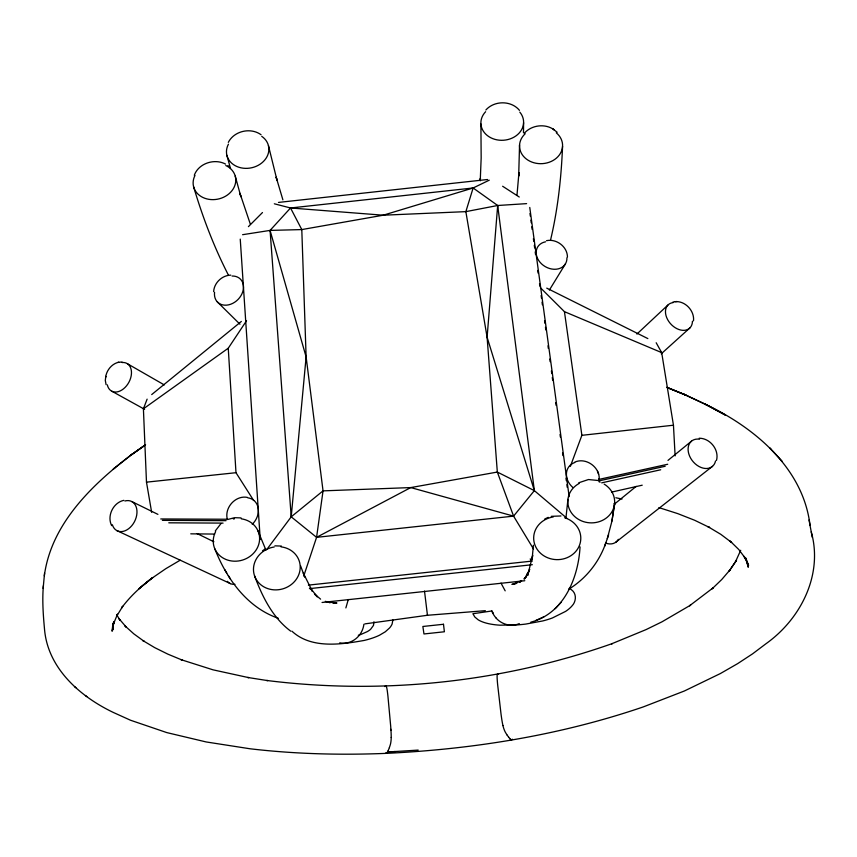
<?xml version="1.0" encoding="UTF-8"?>
<svg xmlns="http://www.w3.org/2000/svg" width="857" height="857" viewBox="0 0 857 857"><rect width="100%" height="100%" fill="white"/><g stroke="black" fill="none" stroke-linecap="round" stroke-linejoin="round"><path stroke-width="1.29" d="M113.006 623.639L112.985 629.841L112.985 624.571M523.488 132.856L523.595 122.744M519.546 144.94L518.678 176.146L518.946 172.643L516.996 195.053M392.881 619.943L392.12 623.992A59.347 22.068 -4.7 0 1 389.549 627.977L385.275 631.802L379.597 635.166A44.05 16.326 -4.9 0 1 372.516 638.058A45.421 16.84 -4.9 0 1 364.268 640.425C340.583 644.614 311.037 648.942 291.894 631.159M480.274 180.066L481.163 158.009L480.906 123.944M693.506 320.85C694.748 310.105 683.704 299.189 672.906 302.071M112.92 623.189L112.096 631.223L114.088 621.539L113.467 624.025L117.516 614.126L116.595 616.322L122.744 606.263L121.533 607.999C130.221 596.226 141.094 586.349 152.707 577.554L138.727 588.877L151.218 578.711L165.808 568.684L180.216 560.178M43.386 585.706C42.089 600.736 43.268 615.872 44.671 630.848C48.656 669.167 80.74 696.977 113.595 712.574L130.521 720.234L166.794 732.596L206.205 741.958L250.019 748.772C295.226 754.074 340.861 755.221 386.325 753.357L386.368 753.357C473.525 749.211 560.639 735.145 643.35 706.886L684.336 691.01L720.362 673.559L737.673 663.618L752.585 653.837L765.997 643.725C800.974 618.829 823.245 574.501 811.247 531.865M562.556 146.343C561.281 177.838 557.853 209.312 550.558 240.014M480.284 180.313L480.434 178.192L480.241 180.848M533.408 545.17L532.047 559.76L532.69 555.39L528.18 573.387L529.69 569.38L524.773 578.732L526.969 575.315L524.013 579.032L525.769 577.2M213.65 291.648C214.111 282.896 221.995 275.279 230.779 275.151M274.336 203.784L290.534 207.983L473.128 187.983L497.681 205.498L487.108 337.272L497.328 472.057L513.579 516.128L533.461 548.909M567.934 499.352L565.941 517.907M44.318 575.893C51.088 524.355 91.506 485.201 130.842 455.174L145.39 444.922M266.891 549.369L291.209 516.825L306.12 356.94L301.793 229.58L290.534 207.983L270.073 230.404L242.595 234.7M43.139 588.427L44.564 573.151M580.05 546.895C578.336 577.982 563.777 613.623 530.837 622.161M303.753 576L316.576 537.339L323.046 490.868L306.12 356.94L270.073 230.404L301.793 229.58L383.24 215.203L473.128 187.983L489.251 180.184M607.313 538.614L611.952 521.067L614.244 505.876M611.952 521.067L614.565 503.83M716.495 460.402C719.398 449.818 710.078 438.109 699.173 438.238M345.864 607.924L348.296 599.482M512.293 739.184L511.533 740.019M473.128 187.983L465.854 211.636L487.108 337.272L534.35 490.622L566.713 518.078M740.705 550.29L735.477 561.806L728.9 571.49L736.538 560.21L735.477 561.806M568.555 589.327C586.017 578.721 599.429 561.871 605.931 542.524M194.293 175.256C198.61 163.258 214.518 158.191 225.552 164.083M604.614 546.337L608.631 534.768M389.378 747.625L390.278 744.862A30.97 4.692 87.8 0 0 390.599 743.544L390.685 743.105A16.947 2.582 87.8 0 0 390.942 741.476A9.93 1.51 87.8 0 0 391.21 737.491M389.346 747.722L388.028 750.957M570.376 466.326L581.882 435.324L564.442 311.659L540.403 287.727M151.657 512.357L146.483 482.159L143.408 408.832L147.115 399.148M387.985 751.043L387.568 751.889M215.278 530.965L220.999 523.541M418.195 750.089L387.514 752.007L387.107 752.682M549.38 290.052L565.416 263.892M228.316 142.369C234.197 130.864 250.683 127.19 261.042 134.731M143.408 408.832L228.251 348.221L246.527 320.754M270.073 230.404L291.209 516.825L316.576 537.339L513.579 516.128L534.35 490.622L497.681 205.498L465.854 211.636L383.24 215.203L290.534 207.983M729.939 569.959L721.744 579.525L712.049 588.866L713.142 587.827L689.542 605.781L690.635 605.106L662.011 621.807L646.114 629.584L611.577 643.832L612.337 643.553C502.202 682.451 382.64 694.973 266.784 680.479L267.566 680.597L247.769 677.48L248.637 677.619L213.029 669.831L181.009 659.654L182.198 660.083L167.865 654.148L154.731 647.646L142.883 640.586L144.212 641.411L133.821 633.859L124.908 625.814L126.279 627.142L118.994 618.658L120.216 620.425L116.734 614.887M555.154 608.706L557.778 605.942M558.657 604.956L561.292 602.171M485.865 110.007C494.328 100.419 511.275 100.333 519.471 110.36M524.516 133.049C531.758 124.918 545.331 123.344 554.125 129.782L553.065 129.075L557.179 132.267M248.412 226.644L262.478 212.547M636.901 334.069L667.957 305.006M661.229 353.812L690.014 327.813M667.978 460.402L691.503 441.162M151.7 394.574L241.342 321.461M291.209 516.825L323.046 490.868L410.76 487.579L497.328 472.057L534.35 490.622M614.469 504.077L636.194 486.38M114.795 467.858L113.285 469.047L132.353 454.06M712.488 466.337L615.755 542.256M521.388 580.95L519.513 582.342L521.549 580.896M262.51 550.826L264.909 549.101M144.94 445.201L130.842 455.174L145.583 444.794M521.538 580.757L512.925 584.153L516.814 583.296L511.833 584.335M316.576 537.339L410.76 487.579L513.579 516.128M544.741 519.01L548.212 517.349M578.764 482.759L588.459 479.534L598.839 480.573M535.689 620.543L543.863 616.804M386.443 753.346L385.768 752.875M519.321 623.596C511.361 627.281 501.474 624.41 495.914 617.854M574.865 462.073C585.76 457.295 599.354 466.711 599.236 478.495M118.759 362.222C111.828 363.722 106.536 370.278 105.636 377.198L105.807 376.341L105.304 380.422L106.086 384.654M227.534 519.535L234.593 517.682L241.063 517.917M123.837 500.349C113.231 502.577 106.718 515.946 111.656 525.62M611.566 492.111L642.225 485.191M601.689 482.845L660.704 469.775M598.904 479.406L667.699 464.258M599.054 480.863L665.193 466.272M117.945 362.372L122.08 361.975M551.265 516.332L560.971 515.968M364.878 623.885L427.439 615.272L485.341 610.677M546.52 240.678C556.45 238.525 567.388 246.655 567.441 256.982M581.882 435.324L673.452 425.211L661.679 352.613L656.173 342.746M278.471 202.423L487.579 179.509M308.402 585.117L532.368 561.067M309.431 588.641L532.347 564.709M322.061 602.471L524.805 580.725M146.483 482.159L235.986 472.7L253.672 500.499M497.681 205.498L526.594 203.634M387.514 752.007L395.173 751.535M674.962 301.653L677.084 301.557M274.883 545.845L281.385 546.07M335.183 602.974L332.977 603.017L336.93 603.028L326.442 601.86L330.245 602.664L325.306 601.335M160.752 518.956L227.169 519.235M162.38 520.36L226.098 520.66M168.775 522.813L223.066 523.113M190.757 533.836L214.582 534.072M247.427 497.403C235.771 495.078 224.684 507.173 227.159 518.603M339.758 642.814C348.274 644.743 357.251 639.804 361.279 632.273A21.061 19.722 -58.9 0 0 363.893 624.282M615.819 497.767L622.043 499.02M658.904 507.601L677.758 513.622L694.695 520.285L709.617 527.526L707.957 526.648L720.833 534.35L731.632 542.492L730.11 541.056L738.798 549.541L745.397 558.346L744.058 556.375L748.6 565.395L745.751 558.014L748.268 567.238L746.918 561.86M278.354 618.293C247.052 607.506 226.494 578.571 214.839 548.866M667.432 387.589L685.825 395.109L666.692 387.31M667.549 387.653L685.825 395.109M564.442 311.659L661.679 352.613M116.766 530.558L230.447 583.649M706.629 404.879L684.165 394.349L706.629 404.879C755.338 428.082 803.459 468.79 810.047 525.459M197.131 533.579L213.886 541.763M131.839 501.581L157.924 514.371M546.745 288.134L647.849 338.59M111.903 391.263L144.597 409.314M127.489 363.775L164.298 384.922M502.63 186.248L519.256 197.014M320.593 599.15L314.465 593.955L317.304 596.847L310.105 587.698L312.398 591.298L303.271 573.065M290.705 631.159C272.58 617.651 262.285 596.547 254.561 575.872M85.443 695.52L86.803 696.612M74.463 686.586L75.877 687.732M227.941 165.615L228.84 166.376M510.708 739.537L510.129 738.959M217.282 301.846L239.96 324.214M771.289 449.604L769.779 447.986L782.055 461.13M510.033 738.863L508.651 737.181M493.428 613.387L491.789 610.987L472.893 613.73L474.832 617.019L478.131 619.772A44.253 16.422 -6.9 0 0 485.64 622.932A46.503 17.269 -6.9 0 0 488.822 623.725A44.553 16.529 -6.9 0 0 499.845 625.182L517.703 624.882A70.831 26.599 -6.9 0 0 525.855 624.057L542.738 620.95A46.021 17.086 -7 0 0 552.39 617.972L565.566 611.416A56.112 20.911 -6.9 0 0 572.015 605.899C576.332 601.528 576.815 593.494 571.426 589.755A47.585 17.783 -7 0 0 569.305 588.298M527.794 574.608L527.13 573.751M508.63 737.159L507.194 735.188M507.13 735.102L505.555 732.596A30.991 5.26 80 0 1 504.923 731.375L504.752 731.021A16.958 2.882 80 0 1 504.098 729.425A9.93 1.693 80.1 0 1 502.941 725.59M501.013 583.103L505.18 590.848M224.705 569.551L226.773 573.033M228.369 575.636L230.437 579.107M228.455 275.183C213.961 246.955 202.648 217.207 193.618 186.815M265.97 550.183L257.936 530.751M598.615 474.2L597.49 471.157M300.603 565.877L304.781 577.2M250.373 224.245L239.939 193.307L240.903 196.735L235.246 176.135M282.896 199.842L276.158 177.185L277.047 180.399L268.423 145.551M226.891 155.342L230.501 168.497M809.029 519.942L812.254 537.318M529.765 207.448L569.166 496.696M529.98 213.543L530.344 216.189M530.879 220.153L531.244 222.799M531.779 226.762L532.143 229.408M533.397 238.664L533.761 241.31M534.297 245.284L534.661 247.93M535.197 251.894L535.561 254.54M537.725 270.416L538.078 273.062M539.524 283.635L539.878 286.281M541.142 295.547L541.495 298.182M542.042 302.157L542.395 304.803M544.559 320.668L544.923 323.314M545.459 327.288L545.823 329.934M547.977 345.8L548.341 348.445M549.776 359.029L550.14 361.675M551.394 370.931L551.758 373.577M552.294 377.541L552.658 380.187M555.722 402.672L556.075 405.318M560.039 434.413L560.392 437.059M562.556 452.935L562.92 455.581M565.974 478.067L566.338 480.713M566.873 484.676L567.238 487.322M424.504 591.073L427.461 615.347L427.45 614.63M373.941 621.775L373.491 625.406L370.61 629.295A31.013 11.505 -4.8 0 1 367.278 631.62L360.765 634.512A26.481 9.802 -4.9 0 1 358.29 635.273M390.899 729.178L390.856 728.664A55.287 8.238 87.7 0 0 390.663 725.868L387.964 696.527A55.019 8.174 87.8 0 0 387.685 693.988L387.396 691.685A18.126 2.742 87.9 0 0 387.032 689.253A11.794 1.789 87.9 0 0 386.603 687.271A9.834 1.489 87.9 0 0 385.918 685.943M240.249 239.114L260.239 539.374M390.899 729.307L390.963 730.239M228.251 348.221L235.986 472.7M390.974 730.346L391.028 731.439A18.265 2.775 87.8 0 1 391.167 734.417A11.902 1.81 87.8 0 1 391.199 737.459M673.452 425.211L675.123 455.881M528.266 575.047A35.03 6.824 63.7 0 1 527.719 574.361M530.247 558.85A22.1 3.449 64.7 0 1 530.783 560.21M124.897 500.991A16.337 11.548 -63.7 0 1 136.949 510.772A16.337 11.548 -63.7 0 1 126.825 529.926A16.337 11.548 -63.7 0 1 112.353 524.741M234.979 584.324A15.18 11.205 -64.7 0 1 227.362 581.325M122.069 362.532A15.822 10.862 -60.8 0 1 131.442 373.823A15.822 10.862 -60.8 0 1 120.109 390.963A15.822 10.862 -60.8 0 1 107.329 384.847M232.065 276.029A16.219 12.673 -45.5 0 1 243.249 289.741A16.219 12.673 -45.5 0 1 226.73 305.135A16.219 12.673 -45.5 0 1 214.561 292.344M247.727 497.799A17.065 14.023 -50.7 0 1 258.161 508.04A17.065 14.023 -50.7 0 1 252.226 524.302M387.021 752.81A30.702 4.617 87.8 0 1 386.636 753.249M384.964 686.607A30.97 4.692 87.8 0 1 385.35 686.071M385.468 685.986A16.84 2.55 87.9 0 1 385.864 685.9M498.131 673.956A16.851 2.86 79.9 0 0 497.681 673.966A9.845 1.671 79.9 0 0 497.135 675.402A11.805 2.003 79.9 0 0 497.124 677.512A18.136 3.064 79.9 0 0 497.242 679.88L497.424 682.279A55.062 9.148 80 0 0 497.66 684.818L501.034 714.117A55.33 9.223 80.1 0 0 501.42 716.891L501.827 719.644A18.286 3.107 80.1 0 0 502.331 722.58A11.912 2.025 80.1 0 0 502.941 725.558M498.281 674.02A30.991 5.26 80 0 1 498.474 674.148M511.361 739.977A30.723 5.163 80 0 1 510.836 739.634M572.733 487.365A17.097 14.237 36.7 0 1 574.704 462.523M598.647 478.967A17.097 14.237 36.7 0 1 598.647 480.359M566.927 257.743A16.251 12.855 31.6 0 1 554.008 269.269A16.251 12.855 31.6 0 1 536.761 256.436A16.251 12.855 31.6 0 1 545.534 241.813M692.435 321.279A15.865 11.13 47.6 0 1 680.865 330.074A15.865 11.13 47.6 0 1 666.039 315.719A15.865 11.13 47.6 0 1 673.131 302.607M715.541 460.97A16.39 11.837 50.6 0 1 700.951 467.429A16.39 11.837 50.6 0 1 688.107 449.957A16.39 11.837 50.6 0 1 699.558 439.202M618.368 539.321A15.212 11.441 51.6 0 1 605.535 543.059M281.01 546.852A23.546 21.425 -16.8 0 1 296.061 579.643A23.546 21.425 -16.8 0 1 256.779 580.328A23.546 21.425 -16.8 0 1 274.208 546.98M241.278 518.817A23.396 21.082 -18 0 1 258.61 544.816A23.396 21.082 -18 0 1 227.887 560.157A23.396 21.082 -18 0 1 215.653 531.608M233.35 518.978A23.396 21.082 -18 0 1 234.475 518.806M604.164 484.13A23.428 21.179 2.4 0 1 608.652 516A23.428 21.179 2.4 0 1 573.151 515.014A23.428 21.179 2.4 0 1 579.193 483.434M599.032 481.773A23.428 21.179 2.4 0 1 600.104 482.148M495.935 617.843A21.082 19.882 44.2 0 1 491.682 610.591M564.667 517.767A23.568 21.5 0.9 0 1 575.55 551.726A23.568 21.5 0.9 0 1 536.9 548.951A23.568 21.5 0.9 0 1 553.258 516.942M519.813 112.128A21.382 17.74 -3.5 0 1 516.01 135.867A21.382 17.74 -3.5 0 1 487.29 135.513A21.382 17.74 -3.5 0 1 485.619 111.71M556.279 132.824A21.543 17.976 -2.2 0 1 556.493 158.063A21.543 17.976 -2.2 0 1 526.273 158.963A21.543 17.976 -2.2 0 1 525.18 133.756M225.809 165.53A21.5 17.911 -12.6 0 1 233.029 189.193A21.5 17.911 -12.6 0 1 204.834 198.288A21.5 17.911 -12.6 0 1 194.978 175.471M261.728 136.327A21.339 17.697 -11.3 0 1 264.834 159.938A21.339 17.697 -11.3 0 1 236.896 166.515A21.339 17.697 -11.3 0 1 228.455 144.147M614.03 503.573A12.212 7.638 30.4 0 1 614.908 504.848M443.487 624.271L422.865 626.478L423.969 633.966L444.387 631.77L443.487 624.271M725.451 415.099L704.957 404.033L725.451 415.099"/></g></svg>
